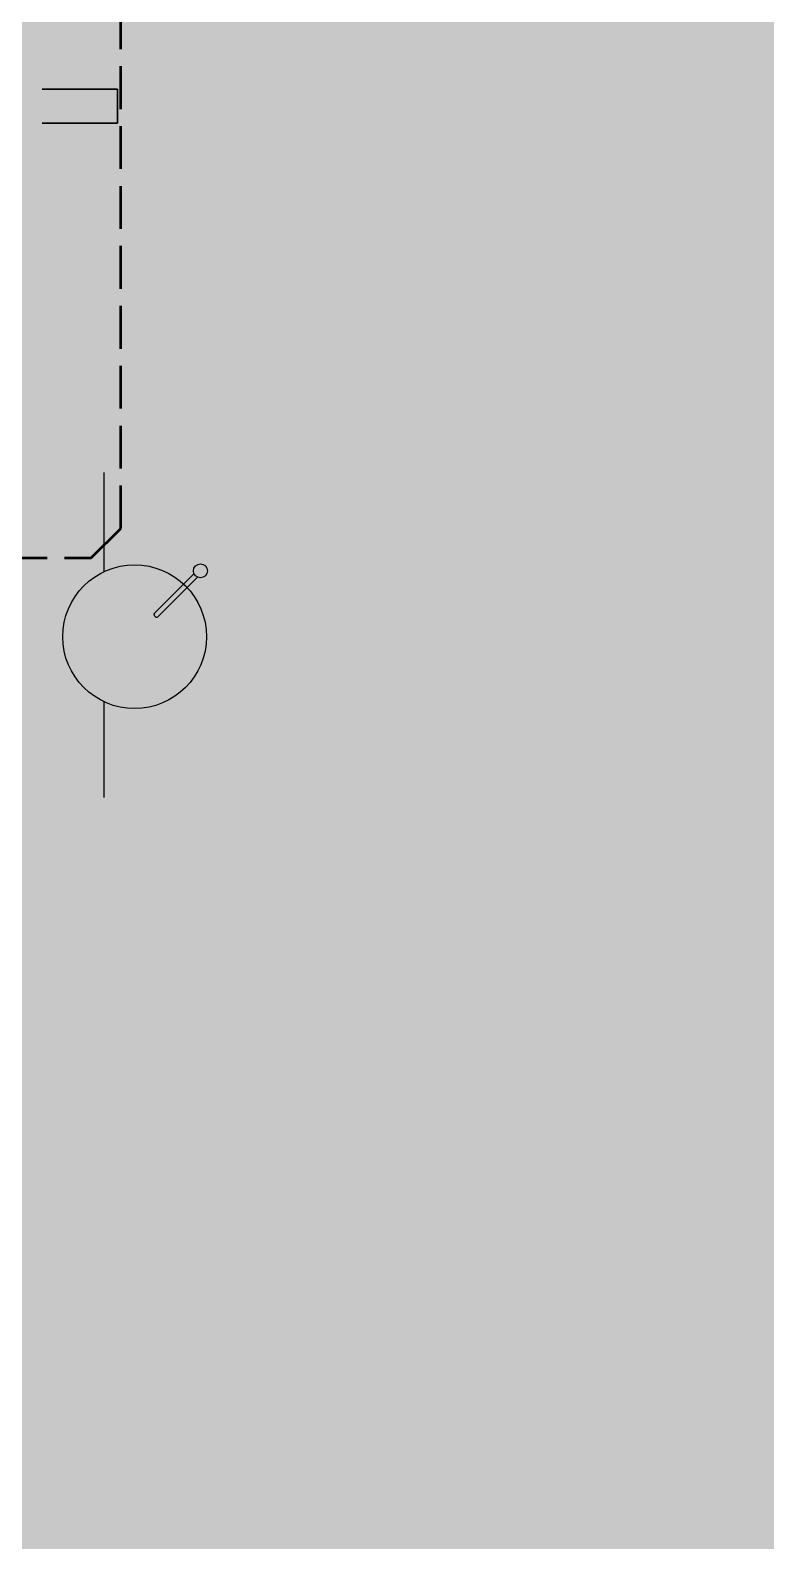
# Model space of a CAD drawing. Header units: inches. Extents: x 143994 to 247866, y 243815 to 272761.
# Drawn here: x 226523 to 228672, y 252685 to 257098 of the extents above; entities that cross this region are included whole.
import ezdxf

# ---------------------------------------------------------------- set-up
doc = ezdxf.new("R2010")
doc.units = ezdxf.units.IN
doc.header["$LTSCALE"] = 1000
doc.header["$MEASUREMENT"] = 0
doc.linetypes.add('DASH', pattern=[0.35, 0.25, -0.1])
doc.layers.get('DEFPOINTS').update_dxf_attribs({"color": 62})
doc.layers.add('0-建筑2F', color=127, linetype='Continuous')
doc.layers.add('厨卫', color=44, linetype='Continuous')
doc.layers.add('00污水管', color=120, linetype='DASH', lineweight=50)
doc.layers.add('A-Wall', color=254, linetype='Continuous', lineweight=35)

# ---------------------------------------------------------------- blocks, each defined once
blk = doc.blocks.new('1442323')
at = {"layer": 'A-Wall', "color": 127}
for p, q in [((684056.9, -383319.3), (684276.9, -383319.3)), ((684276.9, -383319.3), (684276.9, -383419.3)), ((684276.9, -383419.3), (684056.9, -383419.3))]:
    blk.add_line(p, q, dxfattribs=at)
at = {"layer": '厨卫', "color": 127}
for p, q in [((684236.9, -384439.3), (684236.9, -384729.6)), ((684500.6, -384734.4), (684384.7, -384850.3)), ((684395, -384861.2), (684510.6, -384745.5)), ((684384.1, -384857.4), (684387.6, -384860.8)), ((684236.9, -385109), (684236.9, -385389.3))]:
    blk.add_line(p, q, dxfattribs=at)
for centre, radius in [((684326.9, -384919.3), 210), ((684519.3, -384726.9), 20.5)]:
    blk.add_circle(centre, radius, dxfattribs=at)
for centre, radius, start, end in [((684389.2, -384854.2), 5.98, 138.5843, 211.5883), ((684391.4, -384857.6), 5, 219.6511, 315)]:
    blk.add_arc(centre, radius, start, end, dxfattribs=at)

msp = doc.modelspace()

# ---------------------------------------------------------------- hatches: boundary and pattern name
at = {"layer": 'DEFPOINTS'}
h = msp.add_hatch(dxfattribs=at)
h.set_pattern_fill('ANSI31', color=250)
h.set_pattern_definition([(45, (0, 0), (-1.122532015, 1.122532015), [])])
h.paths.add_polyline_path([(247866.03, 243814.78), (223286.02, 243814.78), (223286.02, 270814.78), (247866.03, 270814.78)])

# ---------------------------------------------------------------- linework, layer by layer
at = {"layer": '00污水管', "ltscale": 0.5}
for p, q in [((226788.14, 255642.51), (226788.14, 264245.21)), ((226701.73, 255556.1), (226788.14, 255642.51)), ((223473.2, 255556.1), (226701.73, 255556.1))]:
    msp.add_line(p, q, dxfattribs=at)

# ---------------------------------------------------------------- block references
at = {"layer": '0-建筑2F'}
msp.add_blockref('1442323', (-457498.72, 640245.41), dxfattribs=at)

doc.saveas('drawing.dxf')
